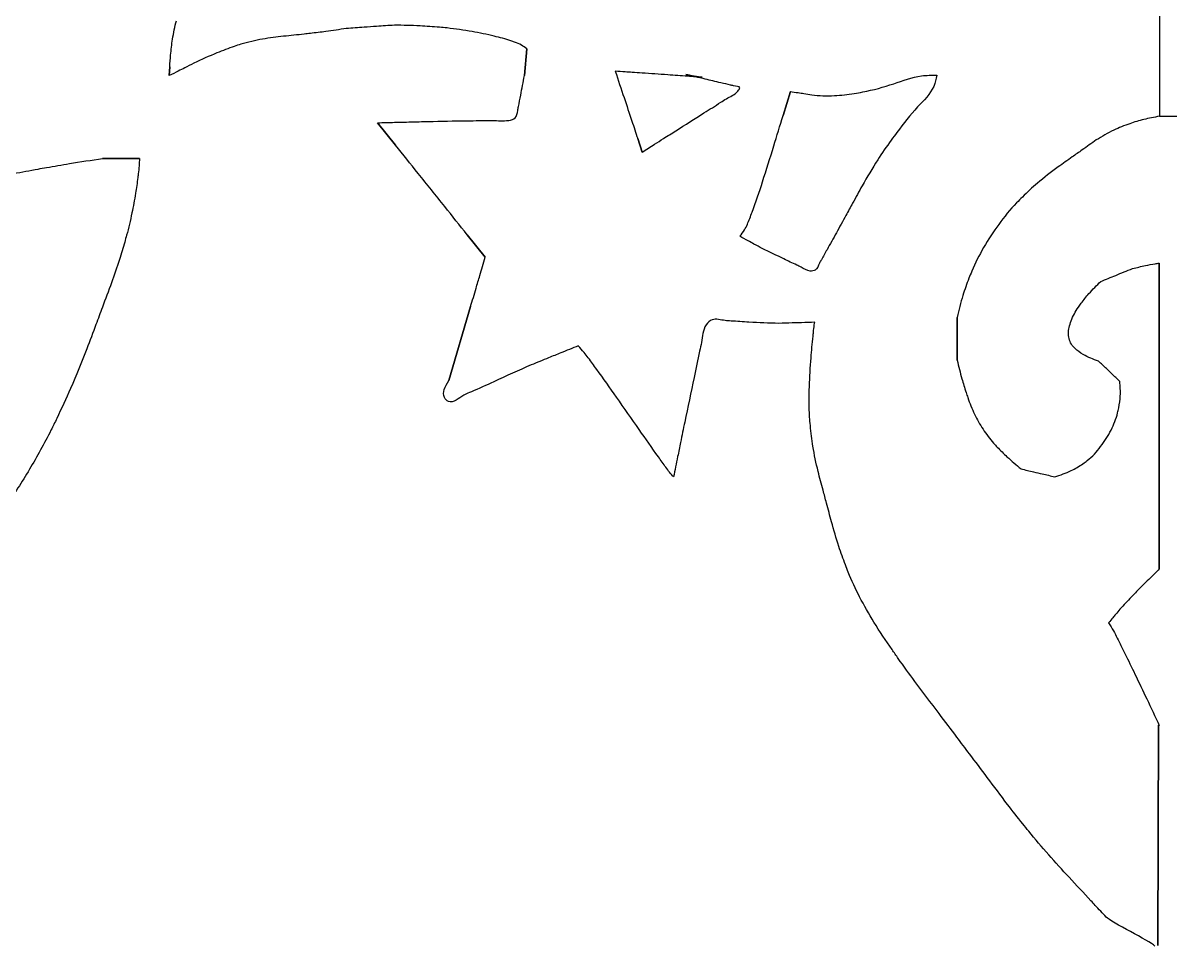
# Model space of a CAD drawing. Extents: x 0 to 339, y 0 to 248.
# Drawn here: x 189.8 to 241.4, y 0.4 to 41.9 of the extents above; entities that cross this region are included whole.
import ezdxf

# ---------------------------------------------------------------- set-up
doc = ezdxf.new("R2010")
doc.units = 0
doc.layers.add('layer_1', color=7, linetype='CONTINUOUS')

msp = doc.modelspace()

# ---------------------------------------------------------------- linework, layer by layer
at = {"layer": 'layer_1', "color": 1}
for p, q in [((240.939134, 135.376128), (240.942774, 37.700967)), ((212.36769, 39.529341), (212.468568, 40.73983)), ((212.468568, 40.73983), (212.36769, 39.529341)), ((196.380095, 39.529341), (196.405496, 39.932863)), ((196.405496, 39.932863), (196.380095, 39.529341)), ((196.380095, 39.529341), (196.380095, 39.529341)), ((212.36769, 39.529341), (212.36769, 39.529341)), ((216.455176, 39.728912), (216.455176, 39.728912)), ((216.455176, 39.728912), (216.455176, 39.728912)), ((216.455176, 39.728912), (216.455176, 39.728912)), ((219.63713, 39.577399), (219.788771, 39.552339)), ((219.788771, 39.552339), (219.63713, 39.577399)), ((219.63713, 39.577399), (219.63713, 39.577399)), ((220.370469, 39.455262), (220.370469, 39.455262)), ((220.370469, 39.455262), (220.370469, 39.455262)), ((220.370469, 39.455262), (220.370469, 39.455262)), ((230.92571, 39.552339), (230.92571, 39.552339)), ((230.92571, 39.552339), (230.92571, 39.552339)), ((230.92571, 39.552339), (230.92571, 39.552339)), ((224.006188, 37.733999), (224.334402, 38.819838)), ((224.334402, 38.819838), (224.006188, 37.733999)), ((224.006188, 37.733999), (224.006188, 37.733999)), ((240.942774, 37.700967), (241.904099, 37.700121)), ((206.567763, 36.402597), (205.760727, 37.411325)), ((205.760727, 37.411325), (206.567763, 36.402597)), ((217.465325, 36.69834), (217.667405, 36.092228)), ((217.667405, 36.092228), (217.465325, 36.69834)), ((217.465325, 36.69834), (217.465325, 36.69834)), ((206.567763, 36.402597), (206.567763, 36.402597)), ((193.380468, 35.806441), (195.044914, 35.806441)), ((195.044914, 35.806441), (193.380468, 35.806441)), ((193.380468, 35.806441), (193.380468, 35.806441)), ((210.602361, 31.359202), (209.795389, 32.36793)), ((209.795389, 32.36793), (210.602361, 31.359202)), ((210.602361, 31.359202), (210.602361, 31.359202)), ((240.93756, 31.097105), (240.93863, 17.345412)), ((240.93863, 17.345412), (240.93756, 31.097105)), ((240.93756, 31.097105), (240.93756, 31.097105)), ((208.963681, 25.811412), (209.946711, 29.13998)), ((209.946711, 29.13998), (208.963681, 25.811412)), ((231.840179, 28.655255), (231.840179, 26.735841)), ((231.840179, 26.735841), (231.840179, 28.655255)), ((231.840179, 28.655255), (231.840179, 28.655255)), ((208.963681, 25.811412), (208.963681, 25.811412)), ((240.869295, 0.399064), (240.907045, 10.305233)), ((240.907045, 10.305233), (240.869295, 0.399064))]:
    msp.add_line(p, q, dxfattribs=at)
for points in [[(196.534285, 41.17324), (196.578851, 41.451745), (196.634591, 41.728683), (196.708131, 42.000763)], [(201.528151, 41.300274), (201.213516, 41.266124), (200.899494, 41.225897), (200.587549, 41.171373)], [(202.457601, 41.395548), (202.148024, 41.361604), (201.83779, 41.333882), (201.528151, 41.300274)], [(202.734947, 41.427307), (202.642535, 41.416387), (202.550098, 41.40569), (202.457601, 41.395548)], [(203.432488, 41.515109), (203.200257, 41.483711), (202.967682, 41.454806), (202.734947, 41.427307)], [(204.348477, 41.647748), (204.043346, 41.602096), (203.738215, 41.556443), (203.432488, 41.515109)], [(205.151884, 41.703898), (204.884081, 41.685197), (204.616279, 41.666473), (204.348477, 41.647748)], [(205.714178, 41.743128), (205.526746, 41.730063), (205.339315, 41.716986), (205.151884, 41.703898)], [(206.517323, 41.799066), (206.249608, 41.780428), (205.981892, 41.76179), (205.714178, 41.743128)], [(207.669675, 41.766415), (207.285895, 41.785274), (206.901609, 41.79217), (206.517323, 41.799066)], [(208.541965, 41.705778), (208.25157, 41.730924), (207.960768, 41.752111), (207.669675, 41.766415)], [(208.887539, 41.673127), (208.772461, 41.685189), (208.657245, 41.695796), (208.541965, 41.705778)], [(210.013965, 41.51142), (209.640613, 41.578388), (209.264812, 41.633582), (208.887539, 41.673127)], [(211.0059, 41.304949), (210.676852, 41.382835), (210.346379, 41.451794), (210.013965, 41.51142)], [(211.762475, 41.092909), (211.515392, 41.17878), (211.261074, 41.244549), (211.0059, 41.304949)], [(196.44461, 40.457791), (196.466405, 40.697129), (196.496282, 40.935754), (196.534285, 41.17324)], [(199.305118, 40.842582), (199.044791, 40.753115), (198.786843, 40.656721), (198.531839, 40.553037)], [(199.607726, 40.941592), (199.506235, 40.91055), (199.4055, 40.877081), (199.305118, 40.842582)], [(200.587549, 41.171373), (200.256871, 41.113574), (199.928526, 41.03971), (199.607726, 40.941592)], [(211.923119, 41.034997), (211.869531, 41.054634), (211.816174, 41.074247), (211.762475, 41.092909)], [(212.240672, 40.898623), (212.140965, 40.955407), (212.031571, 40.995254), (211.923119, 41.034997)], [(212.468568, 40.73983), (212.394688, 40.796408), (212.320809, 40.852986), (212.240672, 40.898623)], [(196.405496, 39.932863), (196.417098, 40.107966), (196.4287, 40.283068), (196.44461, 40.457791)], [(198.531839, 40.553037), (198.178925, 40.409544), (197.831651, 40.252088), (197.489705, 40.08418)], [(197.078762, 39.878794), (196.982942, 39.830702), (196.886998, 39.782855), (196.791085, 39.734946)], [(197.489705, 40.08418), (197.352235, 40.016678), (197.215626, 39.947486), (197.078762, 39.878794)], [(196.791085, 39.734946), (196.654045, 39.666495), (196.51707, 39.597918), (196.380095, 39.529341)], [(212.199556, 38.653474), (212.255085, 38.947113), (212.311387, 39.238227), (212.36769, 39.529341)], [(216.901052, 39.697842), (216.752427, 39.708209), (216.603802, 39.718561), (216.455176, 39.728912)], [(216.455176, 39.728912), (216.587347, 39.332318), (216.719518, 38.935723), (216.8517, 38.539133)], [(217.213193, 39.676047), (217.109146, 39.68332), (217.005099, 39.690585), (216.901052, 39.697842)], [(217.659156, 39.644846), (217.510502, 39.655251), (217.361848, 39.665656), (217.213193, 39.676047)], [(218.818231, 39.563741), (218.431872, 39.590769), (218.045514, 39.617803), (217.659156, 39.644846)], [(219.709954, 39.501389), (219.412712, 39.522158), (219.115471, 39.542948), (218.818231, 39.563741)], [(219.955298, 39.502623), (219.849271, 39.527565), (219.743201, 39.552482), (219.63713, 39.577399)], [(220.066674, 39.476457), (219.947767, 39.484777), (219.82886, 39.493081), (219.709954, 39.501389)], [(219.788771, 39.552339), (219.839379, 39.543851), (219.889987, 39.535362), (219.9406, 39.526899)], [(219.9406, 39.526899), (220.007179, 39.515765), (220.073766, 39.504675), (220.140353, 39.493585)], [(220.177941, 39.450248), (220.103672, 39.4677), (220.029496, 39.485168), (219.955298, 39.502623)], [(220.167939, 39.469372), (220.134184, 39.471733), (220.100428, 39.474096), (220.066674, 39.476457)], [(220.140353, 39.493585), (220.217059, 39.48081), (220.293764, 39.468036), (220.370469, 39.455262)], [(220.269204, 39.462302), (220.235448, 39.464653), (220.201693, 39.467012), (220.167939, 39.469372)], [(220.495893, 39.375383), (220.390263, 39.400434), (220.284007, 39.425325), (220.177941, 39.450248)], [(220.370469, 39.455262), (220.336714, 39.457606), (220.302959, 39.45995), (220.269204, 39.462302)], [(221.211253, 39.206991), (220.96804, 39.261851), (220.733547, 39.319023), (220.495893, 39.375383)], [(228.989645, 39.16496), (229.401719, 39.302125), (229.810198, 39.461231), (230.235387, 39.51855)], [(230.235387, 39.51855), (230.462321, 39.549143), (230.694015, 39.550741), (230.92571, 39.552339)], [(230.92571, 39.552339), (230.8893, 39.378922), (230.85289, 39.205505), (230.786223, 39.04713)], [(221.640596, 39.105966), (221.50633, 39.141974), (221.357221, 39.174066), (221.211253, 39.206991)], [(221.455215, 38.491624), (221.630185, 38.590485), (221.806747, 38.650331), (221.972509, 38.83286)], [(221.783748, 39.072293), (221.728479, 39.081519), (221.685363, 39.09396), (221.640596, 39.105966)], [(222.057684, 38.983404), (222.046834, 39.048495), (221.891986, 39.054227), (221.783748, 39.072293)], [(221.972509, 38.83286), (222.018776, 38.883807), (222.064201, 38.944311), (222.057684, 38.983404)], [(224.334402, 38.819838), (224.452871, 38.801051), (224.57134, 38.782264), (224.689848, 38.763762)], [(224.689848, 38.763762), (224.772802, 38.75081), (224.855776, 38.737999), (224.938645, 38.724447)], [(224.938645, 38.724447), (225.057028, 38.705088), (225.175197, 38.684219), (225.294049, 38.668197)], [(226.316404, 38.633642), (226.615969, 38.64888), (226.913773, 38.682403), (227.209796, 38.728197)], [(227.209796, 38.728197), (227.337765, 38.747993), (227.465401, 38.770083), (227.592434, 38.79465)], [(227.592434, 38.79465), (228.065235, 38.886088), (228.52968, 39.011855), (228.989645, 39.16496)], [(230.786223, 39.04713), (230.636776, 38.692102), (230.33528, 38.412666), (230.06312, 38.121108)], [(212.098677, 38.136131), (212.134192, 38.305511), (212.166739, 38.479934), (212.199556, 38.653474)], [(216.8517, 38.539133), (216.968921, 38.187434), (217.08615, 37.835738), (217.20339, 37.484045)], [(220.445121, 37.851676), (220.697724, 38.009532), (220.950434, 38.165023), (221.202682, 38.331623)], [(221.202682, 38.331623), (221.28677, 38.38716), (221.370808, 38.443932), (221.455215, 38.491624)], [(225.294049, 38.668197), (225.631926, 38.622652), (225.975306, 38.616293), (226.316404, 38.633642)], [(211.955773, 37.624292), (212.03255, 37.703818), (212.044426, 37.843619), (212.06505, 37.96616)], [(212.06505, 37.96616), (212.075007, 38.025317), (212.087002, 38.080451), (212.098677, 38.136131)], [(219.182591, 37.051869), (219.603473, 37.318965), (220.024148, 37.588604), (220.445121, 37.851676)], [(223.58984, 36.366438), (223.730436, 36.821621), (223.868312, 37.27781), (224.006188, 37.733999)], [(230.06312, 38.121108), (229.721344, 37.754974), (229.42583, 37.369724), (229.132362, 36.976306)], [(240.942777, 37.700972), (240.823594, 37.679621), (240.704411, 37.65827), (240.585825, 37.63398)], [(205.760727, 37.411325), (206.016072, 37.417591), (206.271416, 37.423857), (206.526769, 37.430097)], [(206.526769, 37.430097), (206.705485, 37.434465), (206.884205, 37.43882), (207.062908, 37.443174)], [(207.062908, 37.443174), (207.318153, 37.449393), (207.573362, 37.455608), (207.828691, 37.461765)], [(207.828691, 37.461765), (208.403151, 37.475615), (208.97822, 37.489162), (209.551756, 37.497258)], [(209.551756, 37.497258), (209.895867, 37.502116), (210.239427, 37.50501), (210.585699, 37.510335)], [(210.585699, 37.510335), (210.701127, 37.51211), (210.816856, 37.514155), (210.930379, 37.512203)], [(210.930379, 37.512203), (211.171217, 37.508062), (211.40213, 37.485931), (211.661599, 37.517808)], [(211.661599, 37.517808), (211.77261, 37.531446), (211.888848, 37.55497), (211.955773, 37.624292)], [(217.20339, 37.484045), (217.290697, 37.222142), (217.378011, 36.960241), (217.465325, 36.69834)], [(239.607252, 37.364876), (239.363507, 37.279267), (239.12142, 37.187158), (238.88886, 37.075858)], [(239.921553, 37.468743), (239.815946, 37.436881), (239.711447, 37.401473), (239.607252, 37.364876)], [(240.244448, 37.556351), (240.136164, 37.529527), (240.028292, 37.500947), (239.921553, 37.468743)], [(240.585825, 37.63398), (240.471513, 37.610566), (240.357755, 37.58442), (240.244448, 37.556351)], [(218.228521, 36.447758), (218.359454, 36.530717), (218.490394, 36.61368), (218.621347, 36.696554)], [(218.621347, 36.696554), (218.808423, 36.814945), (218.995527, 36.933156), (219.182591, 37.051869)], [(229.132362, 36.976306), (229.04521, 36.859472), (228.958239, 36.741918), (228.872366, 36.623622)], [(238.88886, 37.075858), (238.618362, 36.946399), (238.360753, 36.790977), (238.103144, 36.635555)], [(207.583882, 35.13241), (207.245176, 35.555806), (206.906469, 35.979202), (206.567763, 36.402597)], [(217.667405, 36.092228), (217.854439, 36.210736), (218.041473, 36.329244), (218.228521, 36.447758)], [(223.08375, 34.757751), (223.254334, 35.29388), (223.42398, 35.829459), (223.58984, 36.366438)], [(228.872366, 36.623622), (228.661814, 36.333573), (228.457866, 36.039068), (228.264496, 35.73781)], [(237.467074, 36.186538), (237.318664, 36.081775), (237.170252, 35.977015), (237.021839, 35.872256)], [(238.103144, 36.635555), (237.891122, 36.485881), (237.6791, 36.336207), (237.467074, 36.186538)], [(191.889036, 35.570164), (192.38565, 35.651875), (192.883059, 35.729158), (193.380468, 35.806441)], [(195.044914, 35.806441), (195.039497, 35.694889), (195.03408, 35.583337), (195.025258, 35.472046)], [(228.264496, 35.73781), (228.02077, 35.358101), (227.793849, 34.967665), (227.566928, 34.577228)], [(237.021839, 35.872256), (236.809831, 35.72261), (236.597821, 35.572968), (236.38581, 35.423327)], [(189.374736, 35.138733), (189.748292, 35.184702), (190.113015, 35.259844), (190.480473, 35.327424)], [(190.480473, 35.327424), (190.607605, 35.350805), (190.735065, 35.373281), (190.862533, 35.39557)], [(190.862533, 35.39557), (191.204531, 35.45537), (191.546595, 35.51382), (191.889036, 35.570164)], [(194.988753, 35.115232), (194.982354, 35.059786), (194.975877, 35.004359), (194.969096, 34.948967)], [(195.025258, 35.472046), (195.015811, 35.35288), (195.002462, 35.234015), (194.988753, 35.115232)], [(208.779271, 33.638118), (208.380807, 34.136215), (207.982345, 34.634313), (207.583882, 35.13241)], [(236.38581, 35.423327), (236.069759, 35.18484), (235.753708, 34.946353), (235.452538, 34.689957)], [(194.969096, 34.948967), (194.939942, 34.710789), (194.905182, 34.473271), (194.866455, 34.236427)], [(222.616941, 33.390447), (222.790772, 33.838717), (222.937605, 34.298436), (223.08375, 34.757751)], [(235.452538, 34.689957), (235.219746, 34.491774), (234.995844, 34.282889), (234.777298, 34.068847)], [(194.866455, 34.236427), (194.817969, 33.939904), (194.763265, 33.644437), (194.702057, 33.350256)], [(227.566928, 34.577228), (227.423555, 34.31532), (227.280182, 34.053411), (227.13679, 33.791513)], [(209.795389, 32.36793), (209.456683, 32.791326), (209.117976, 33.214721), (208.779271, 33.638118)], [(227.13679, 33.791513), (227.036409, 33.608174), (226.936019, 33.424841), (226.835619, 33.241513)], [(234.517286, 33.806935), (234.22739, 33.504013), (233.960656, 33.178569), (233.71285, 32.839872)], [(234.777298, 34.068847), (234.689385, 33.982745), (234.602339, 33.895809), (234.517286, 33.806935)], [(194.702057, 33.350256), (194.632373, 33.015341), (194.554258, 32.682092), (194.464696, 32.351997)], [(222.272743, 32.585883), (222.372885, 32.747309), (222.43763, 32.930016), (222.506577, 33.10885)], [(222.506577, 33.10885), (222.542978, 33.203268), (222.580551, 33.296606), (222.616941, 33.390447)], [(226.835619, 33.241513), (226.692181, 32.979601), (226.548724, 32.717699), (226.405266, 32.455798)], [(222.061327, 32.304285), (222.136257, 32.395471), (222.211187, 32.486657), (222.272743, 32.585883)], [(233.71285, 32.839872), (233.467037, 32.503899), (233.239849, 32.154884), (233.031897, 31.794275)], [(194.377886, 32.042793), (194.302175, 31.779858), (194.223394, 31.517776), (194.139808, 31.257264)], [(194.464696, 32.351997), (194.436664, 32.24868), (194.40751, 32.145671), (194.377886, 32.042793)], [(222.435485, 32.098569), (222.310768, 32.167147), (222.186048, 32.235716), (222.061327, 32.304285)], [(222.697426, 31.954522), (222.610114, 32.002542), (222.522801, 32.050558), (222.435485, 32.098569)], [(226.405266, 32.455798), (226.264355, 32.204185), (226.123445, 31.952571), (225.984335, 31.698203)], [(223.071671, 31.748676), (222.946924, 31.817294), (222.822177, 31.885912), (222.697426, 31.954522)], [(224.039745, 31.285709), (223.717617, 31.44213), (223.394644, 31.595403), (223.071671, 31.748676)], [(225.984335, 31.698203), (225.900863, 31.545569), (225.818038, 31.391943), (225.731766, 31.243603)], [(233.031897, 31.794275), (232.832798, 31.449018), (232.651332, 31.093133), (232.496862, 30.726118)], [(194.139808, 31.257264), (194.027033, 30.90578), (193.905509, 30.557157), (193.783986, 30.208534)], [(210.359657, 30.537268), (210.440577, 30.81124), (210.521469, 31.085221), (210.602361, 31.359202)], [(224.620622, 31.00798), (224.425999, 31.096869), (224.233024, 31.191856), (224.039745, 31.285709)], [(224.814257, 30.915419), (224.750555, 30.949398), (224.685497, 30.97835), (224.620622, 31.00798)], [(225.647573, 31.092057), (225.59174, 30.979009), (225.548771, 30.846254), (225.448363, 30.782446)], [(225.731766, 31.243603), (225.703006, 31.194153), (225.673863, 31.14529), (225.647573, 31.092057)], [(239.736799, 30.851929), (239.927537, 30.897794), (240.118276, 30.943659), (240.310247, 30.983862)], [(240.310247, 30.983862), (240.458646, 31.014941), (240.607781, 31.042635), (240.757321, 31.067726)], [(240.757321, 31.067726), (240.817357, 31.077799), (240.877459, 31.087452), (240.93756, 31.097105)], [(210.189674, 29.961914), (210.246349, 30.153695), (210.30301, 30.34548), (210.359657, 30.537268)], [(225.232318, 30.736651), (225.078083, 30.748897), (224.949212, 30.843436), (224.814257, 30.915419)], [(225.448363, 30.782446), (225.388132, 30.74417), (225.307233, 30.730704), (225.232318, 30.736651)], [(232.496862, 30.726118), (232.453337, 30.622704), (232.411955, 30.518407), (232.371517, 30.413705)], [(238.305224, 30.271579), (238.530583, 30.362948), (238.755942, 30.454317), (238.981302, 30.545681)], [(238.981302, 30.545681), (239.105018, 30.595838), (239.228733, 30.645993), (239.352451, 30.696143)], [(239.352451, 30.696143), (239.480566, 30.748075), (239.608682, 30.800002), (239.736799, 30.851929)], [(193.783986, 30.208534), (193.646986, 29.841203), (193.509986, 29.473871), (193.373, 29.106534)], [(209.946711, 29.13998), (210.027708, 29.413955), (210.108705, 29.687931), (210.189674, 29.961914)], [(232.371517, 30.413705), (232.27315, 30.159012), (232.18037, 29.901922), (232.100243, 29.6411)], [(237.773904, 29.723438), (237.942338, 29.914069), (238.123781, 30.092824), (238.305224, 30.271579)], [(232.100243, 29.6411), (232.000476, 29.316342), (231.920327, 28.985799), (231.840179, 28.655255)], [(237.422212, 29.287529), (237.533746, 29.437315), (237.650324, 29.583573), (237.773904, 29.723438)], [(193.373, 29.106534), (193.2771, 28.849373), (193.181208, 28.592209), (193.085322, 28.335043)], [(236.970508, 28.496198), (237.053605, 28.713599), (237.165054, 28.9183), (237.295012, 29.109794)], [(237.295012, 29.109794), (237.335933, 29.170091), (237.378688, 29.229078), (237.422212, 29.287529)], [(220.818417, 28.545963), (220.709274, 28.506696), (220.612151, 28.415426), (220.543818, 28.313355)], [(221.395626, 28.509646), (221.200268, 28.537871), (220.993819, 28.60907), (220.818417, 28.545963)], [(221.664622, 28.48812), (221.575518, 28.492662), (221.486779, 28.496476), (221.395626, 28.509646)], [(222.471542, 28.438536), (222.20178, 28.454367), (221.931562, 28.474513), (221.664622, 28.48812)], [(223.816286, 28.383384), (223.36846, 28.397783), (222.920634, 28.412181), (222.471542, 28.438536)], [(224.414042, 28.402187), (224.214789, 28.395939), (224.015538, 28.389662), (223.816286, 28.383384)], [(224.832488, 28.415263), (224.693006, 28.410919), (224.553524, 28.40656), (224.414042, 28.402187)], [(225.430293, 28.433823), (225.231024, 28.427647), (225.031756, 28.42147), (224.832488, 28.415263)], [(225.410719, 28.315256), (225.416631, 28.354864), (225.423462, 28.394344), (225.430293, 28.433823)], [(236.853774, 27.905065), (236.847604, 28.109187), (236.898373, 28.307478), (236.970508, 28.496198)], [(193.085322, 28.335043), (192.94833, 27.967627), (192.811353, 27.600206), (192.674375, 27.232785)], [(220.543818, 28.313355), (220.389213, 28.082415), (220.381979, 27.796179), (220.336459, 27.525973)], [(225.354793, 27.803553), (225.361389, 27.865481), (225.368142, 27.927388), (225.374367, 27.989375)], [(225.374367, 27.989375), (225.385291, 28.098156), (225.394586, 28.207182), (225.410719, 28.315256)], [(237.017692, 27.392524), (236.910208, 27.535825), (236.859285, 27.722771), (236.853774, 27.905065)], [(214.788668, 27.374656), (214.527141, 27.268838), (214.265614, 27.16302), (214.004097, 27.057179)], [(215.049087, 27.077638), (214.965184, 27.179027), (214.876926, 27.276842), (214.788668, 27.374656)], [(220.336459, 27.525973), (220.314133, 27.393446), (220.282597, 27.264774), (220.252395, 27.135566)], [(225.265014, 26.834002), (225.290329, 27.157576), (225.320421, 27.48084), (225.354793, 27.803553)], [(237.13454, 27.265308), (237.092525, 27.305022), (237.052195, 27.346524), (237.017692, 27.392524)], [(192.674375, 27.232785), (192.436471, 26.637768), (192.198567, 26.042751), (191.942337, 25.455592)], [(214.004097, 27.057179), (213.821025, 26.983087), (213.637958, 26.908985), (213.454896, 26.834871)], [(215.427377, 26.578876), (215.30408, 26.747314), (215.182051, 26.916964), (215.049087, 27.077638)], [(220.252395, 27.135566), (220.160689, 26.743231), (220.081288, 26.345946), (220.000212, 25.949453)], [(237.515031, 26.98094), (237.378356, 27.060417), (237.25008, 27.156098), (237.13454, 27.265308)], [(238.204086, 26.685333), (237.967426, 26.770411), (237.730766, 26.855489), (237.515031, 26.98094)], [(212.670325, 26.517182), (212.110787, 26.270406), (211.55125, 26.02363), (210.989335, 25.760873)], [(213.454896, 26.834871), (213.193366, 26.728989), (212.931846, 26.623085), (212.670325, 26.517182)], [(215.620759, 26.315484), (215.556441, 26.403363), (215.491736, 26.490954), (215.427377, 26.578876)], [(225.192157, 25.54522), (225.206292, 25.975525), (225.231455, 26.405036), (225.265014, 26.834002)], [(231.840179, 26.735841), (231.908337, 26.454148), (231.976496, 26.172455), (232.054465, 25.893411)], [(238.55971, 26.348591), (238.441182, 26.460853), (238.322634, 26.573093), (238.204086, 26.685333)], [(238.80854, 26.112855), (238.725606, 26.191444), (238.642663, 26.270023), (238.55971, 26.348591)], [(216.513562, 25.060214), (216.218596, 25.480546), (215.923965, 25.901211), (215.620759, 26.315484)], [(220.000212, 25.949453), (219.863301, 25.279895), (219.721614, 24.612593), (219.579927, 23.945291)], [(232.054465, 25.893411), (232.111886, 25.687905), (232.174627, 25.483837), (232.240722, 25.280929)], [(239.163859, 25.776068), (239.045426, 25.888337), (238.926993, 26.000607), (238.80854, 26.112855)], [(191.942337, 25.455592), (191.744802, 25.002934), (191.536376, 24.554946), (191.322216, 24.109827)], [(208.770216, 25.047387), (208.644039, 25.276111), (208.80386, 25.543761), (208.963681, 25.811412)], [(209.980689, 25.307046), (209.869533, 25.262795), (209.758884, 25.221952), (209.644459, 25.155758)], [(210.989335, 25.760873), (210.652167, 25.603209), (210.314143, 25.439791), (209.980689, 25.307046)], [(225.203472, 24.172408), (225.174562, 24.62903), (225.177123, 25.087574), (225.192157, 25.54522)], [(239.182593, 25.117853), (239.194044, 25.336712), (239.178952, 25.55639), (239.163859, 25.776068)], [(208.946714, 24.877403), (208.876323, 24.908923), (208.809446, 24.976274), (208.770216, 25.047387)], [(209.644459, 25.155758), (209.41132, 25.020887), (209.162507, 24.780773), (208.946714, 24.877403)], [(217.535385, 23.603302), (217.195522, 24.089484), (216.854319, 24.574627), (216.513562, 25.060214)], [(232.240722, 25.280929), (232.266493, 25.201812), (232.292774, 25.122872), (232.320288, 25.044336)], [(232.320288, 25.044336), (232.408971, 24.791202), (232.510464, 24.542269), (232.626941, 24.300521)], [(239.111498, 24.582937), (239.146001, 24.759697), (239.17321, 24.9385), (239.182593, 25.117853)], [(232.626941, 24.300521), (232.739235, 24.067457), (232.865454, 23.841072), (233.006689, 23.624191)], [(238.765372, 23.586807), (238.890238, 23.834699), (238.994999, 24.09394), (239.062849, 24.36221)], [(239.062849, 24.36221), (239.081314, 24.435221), (239.097046, 24.5089), (239.111498, 24.582937)], [(191.322216, 24.109827), (191.236373, 23.931407), (191.149609, 23.753448), (191.060691, 23.576557)], [(219.579927, 23.945291), (219.517653, 23.640207), (219.45538, 23.335123), (219.393112, 23.030039)], [(225.234254, 23.784748), (225.222375, 23.913874), (225.211661, 24.043064), (225.203472, 24.172408)], [(225.349068, 22.853433), (225.298364, 23.161962), (225.262918, 23.473168), (225.234254, 23.784748)], [(191.060691, 23.576557), (190.76021, 22.978785), (190.435141, 22.393207), (190.092118, 21.818584)], [(218.394816, 22.381723), (218.104955, 22.786435), (217.820642, 23.195234), (217.535385, 23.603302)], [(233.006689, 23.624191), (233.14977, 23.404474), (233.308261, 23.19451), (233.48195, 22.998419)], [(238.299547, 22.839515), (238.477981, 23.073883), (238.632977, 23.323966), (238.765372, 23.586807)], [(219.393112, 23.030039), (219.34952, 22.816459), (219.30593, 22.602879), (219.262342, 22.389298)], [(225.58161, 21.725969), (225.496441, 22.100448), (225.411272, 22.474926), (225.349068, 22.853433)], [(233.48195, 22.998419), (233.53535, 22.938131), (233.590187, 22.879154), (233.645606, 22.820705)], [(233.645606, 22.820705), (233.787456, 22.6711), (233.933119, 22.524953), (234.08423, 22.384827)], [(237.699044, 22.215748), (237.925995, 22.393818), (238.124101, 22.60907), (238.299547, 22.839515)], [(218.571298, 22.135143), (218.512738, 22.217565), (218.453663, 22.29956), (218.394816, 22.381723)], [(219.262342, 22.389298), (219.200069, 22.084154), (219.1378, 21.779009), (219.075531, 21.473864)], [(234.08423, 22.384827), (234.289236, 22.194724), (234.504269, 22.015702), (234.719302, 21.83668)], [(237.498892, 22.070701), (237.567112, 22.117106), (237.634253, 22.164912), (237.699044, 22.215748)], [(190.092118, 21.818584), (189.754786, 21.253493), (189.400092, 20.698996), (189.028219, 20.156006)], [(218.899049, 21.686818), (218.784068, 21.831807), (218.678548, 21.984191), (218.571298, 22.135143)], [(219.075531, 21.473864), (219.015921, 21.544237), (218.956312, 21.61461), (218.899049, 21.686818)], [(225.805785, 20.885473), (225.731068, 21.165641), (225.656339, 21.445805), (225.58161, 21.725969)], [(234.719302, 21.83668), (234.906373, 21.793096), (235.093444, 21.749512), (235.280508, 21.705895)], [(235.280508, 21.705895), (235.411465, 21.67536), (235.542419, 21.644808), (235.673368, 21.614239)], [(236.23462, 21.483151), (236.485427, 21.566176), (236.736234, 21.649202), (236.973312, 21.762854)], [(236.973312, 21.762854), (237.156131, 21.850495), (237.330786, 21.956349), (237.498892, 22.070701)], [(235.673368, 21.614239), (235.860458, 21.570566), (236.047539, 21.526858), (236.23462, 21.483151)], [(225.962692, 20.297052), (225.910395, 20.493194), (225.858093, 20.689334), (225.805785, 20.885473)], [(226.186821, 19.456344), (226.112115, 19.736581), (226.037409, 20.016818), (225.962692, 20.297052)], [(226.517241, 18.352556), (226.397693, 18.717486), (226.292257, 19.086915), (226.186821, 19.456344)], [(226.814162, 17.517624), (226.70948, 17.793874), (226.609187, 18.071884), (226.517241, 18.352556)], [(226.943034, 17.186993), (226.898705, 17.296658), (226.856081, 17.407), (226.814162, 17.517624)], [(227.453032, 16.083065), (227.266889, 16.443337), (227.094944, 16.81119), (226.943034, 17.186993)], [(240.706414, 17.108342), (240.625152, 17.026987), (240.542652, 16.946871), (240.460328, 16.866577)], [(240.93863, 17.345412), (240.861607, 17.266006), (240.784584, 17.186601), (240.706414, 17.108342)], [(240.199423, 16.609355), (240.15084, 16.560644), (240.102573, 16.511617), (240.054419, 16.462477)], [(240.460328, 16.866577), (240.372896, 16.781301), (240.285663, 16.695825), (240.199423, 16.609355)], [(228.097522, 14.94558), (227.869694, 15.317162), (227.653157, 15.695732), (227.453032, 16.083065)], [(239.679285, 16.074258), (239.505966, 15.892032), (239.334899, 15.707676), (239.163832, 15.523321)], [(240.054419, 16.462477), (239.928469, 16.333947), (239.8033, 16.204648), (239.679285, 16.074258)], [(239.163832, 15.523321), (239.101468, 15.448462), (239.039103, 15.373604), (238.976733, 15.298751)], [(238.845779, 15.141604), (238.783432, 15.066795), (238.721079, 14.991991), (238.658726, 14.917186)], [(238.976733, 15.298751), (238.933085, 15.246366), (238.889433, 15.193984), (238.845779, 15.141604)], [(228.910115, 13.707147), (228.62826, 14.112564), (228.355645, 14.524587), (228.097522, 14.94558)], [(238.658726, 14.917186), (238.73095, 14.797919), (238.803174, 14.678652), (238.871184, 14.557058)], [(238.871184, 14.557058), (238.993319, 14.338695), (239.101866, 14.112826), (239.212636, 13.888296)], [(229.190318, 13.309252), (229.09632, 13.441461), (229.002719, 13.573947), (228.910115, 13.707147)], [(239.212636, 13.888296), (239.271936, 13.768095), (239.331874, 13.648279), (239.391295, 13.528198)], [(239.391295, 13.528198), (239.543557, 13.2205), (239.692428, 12.911064), (239.841058, 12.601536)], [(229.941264, 12.272482), (229.687601, 12.615618), (229.437584, 12.961473), (229.190318, 13.309252)], [(239.841058, 12.601536), (240.019432, 12.230065), (240.197459, 11.858461), (240.374479, 11.486371)], [(231.028459, 10.832208), (230.663646, 11.310498), (230.298833, 11.788788), (229.941264, 12.272482)], [(240.374479, 11.486371), (240.563444, 11.089175), (240.751262, 10.691425), (240.93908, 10.293674)], [(231.831863, 9.767536), (231.564085, 10.122444), (231.296272, 10.477326), (231.028459, 10.832208)], [(232.394155, 9.022182), (232.206741, 9.270646), (232.01931, 9.519097), (231.831863, 9.767536)], [(233.197301, 7.957268), (232.929597, 8.312248), (232.661893, 8.667228), (232.394155, 9.022182)], [(234.106796, 6.747032), (233.799442, 7.147251), (233.498373, 7.552268), (233.197301, 7.957257)], [(234.792272, 5.872876), (234.561239, 6.162267), (234.332326, 6.453351), (234.106796, 6.747032)], [(235.06312, 5.536637), (234.972183, 5.648199), (234.882066, 5.760411), (234.792272, 5.872876)], [(235.962616, 4.479348), (235.656394, 4.826284), (235.355503, 5.178017), (235.06312, 5.536637)], [(236.878975, 3.466876), (236.57026, 3.801394), (236.263857, 4.138056), (235.962616, 4.479348)], [(237.862556, 2.409558), (237.534492, 2.7618), (237.205441, 3.113138), (236.878975, 3.466876)], [(238.055221, 2.202492), (237.991029, 2.271523), (237.926812, 2.340555), (237.862556, 2.409558)], [(238.545127, 1.67451), (238.38202, 1.850674), (238.218695, 2.026639), (238.055221, 2.202492)], [(240.735437, 0.372252), (240.517228, 0.608726), (238.763728, 1.438375), (238.545127, 1.67451)]]:
    msp.add_open_spline(points, degree=3, dxfattribs=at)

doc.saveas('drawing.dxf')
